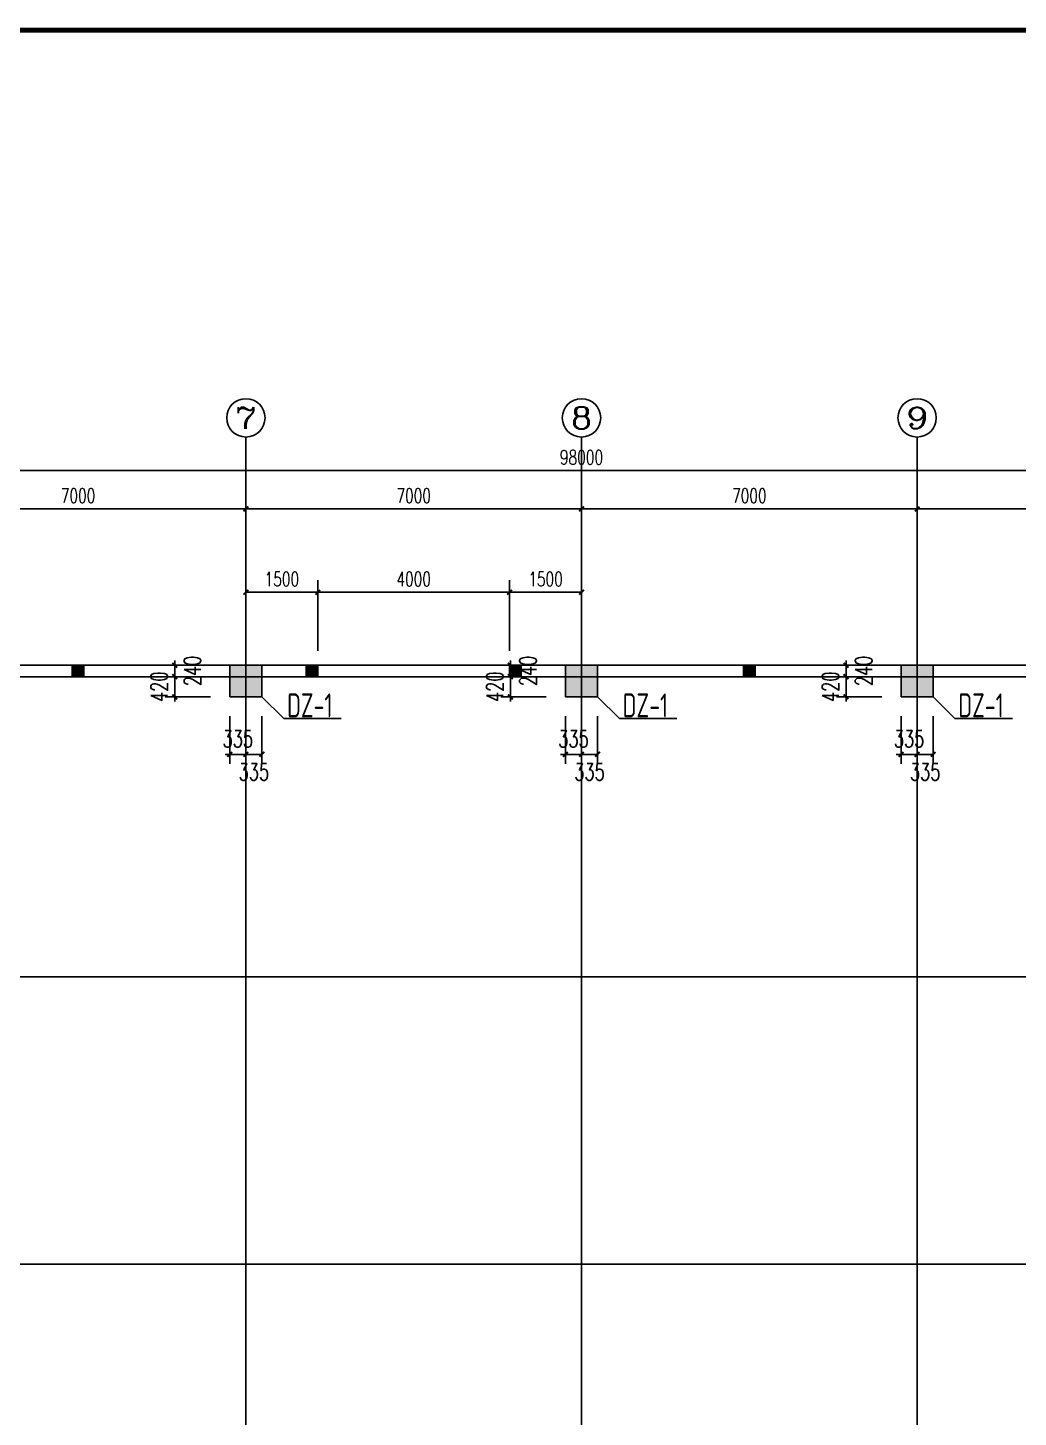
# Model space of a CAD drawing. Extents: x -17471 to 313636, y -71590 to 757901.
# Drawn here: x 237158 to 257814, y 172643 to 201630 of the extents above; entities that cross this region are included whole.
import ezdxf
from ezdxf.enums import TextEntityAlignment as Align

# ---------------------------------------------------------------- set-up
doc = ezdxf.new("R2010")
doc.units = 0
doc.header["$LTSCALE"] = 1000
doc.header["$MEASUREMENT"] = 0
for name, color, linetype in [('10', 7, 'Continuous'), ('AXIS', 3, 'Continuous'), ('AXIS_TEXT', 7, 'Continuous'), ('DOTE', 1, 'Continuous'), ('PUB_DIM', 3, 'Continuous'), ('PUB_TITLE', 4, 'Continuous'), ('基础梁', 4, 'Continuous')]:
    doc.layers.add(name, color=color, linetype=linetype)
doc.layers.add('TEXT', color=7, linetype='Continuous', lineweight=13)
doc.styles.add('_TCH_AXIS', font='COMPLEX', dxfattribs={"bigfont": 'GBCBIG'})
doc.styles.add('_TCH_DIM_T3', font='SIMPLEX', dxfattribs={"width": 0.705882, "bigfont": 'GBCBIG'})
doc.styles.add('COMPLEX', font='COMPLEX')
doc.styles.add('TSSD_REIN', font='Tssdeng.shx', dxfattribs={"width": 0.7, "bigfont": 'hztxt.shx'})
doc.dimstyles.new('_TCH_ARCH&&100', dxfattribs={"dimtxt": 297.5, "dimasz": 100, "dimexe": 250, "dimexo": 300, "dimgap": 126.25, "dimtad": 1, "dimdec": 0, "dimzin": 0, "dimdsep": 46, "dimtxsty": '_TCH_DIM_T3', "dimblk": 'ARCHTICK', "dimcen": 0.09, "dimclrt": 7, "dimazin": 2, "dimtfac": 1, "dimtdec": 0, "dimtix": 1, "dimtmove": 2, "dimatfit": 3, "dimfxl": 0, "dimtolj": 1, "dimtzin": 0, "dimarcsym": 0})
doc.dimstyles.new('_TCH_ARCH&&150', dxfattribs={"dimtxt": 446.25, "dimasz": 150, "dimexe": 375, "dimexo": 450, "dimgap": 189.375, "dimtad": 1, "dimdec": 0, "dimzin": 0, "dimdsep": 46, "dimtxsty": '_TCH_DIM_T3', "dimblk": 'ARCHTICK', "dimcen": 0.09, "dimclrt": 7, "dimazin": 2, "dimtfac": 1, "dimtdec": 0, "dimtix": 1, "dimtmove": 2, "dimatfit": 3, "dimfxl": 0, "dimtolj": 1, "dimtzin": 0, "dimarcsym": 0})

# ---------------------------------------------------------------- blocks, each defined once
blk = doc.blocks.new('_ArchTick')
at = {"color": 0, "linetype": 'ByBlock', "const_width": 0.4}
blk.add_lwpolyline([(-0.5, -0.5), (0.5, 0.5)], dxfattribs=at)
blk = doc.blocks.new('*D261')
at = {"layer": 'Defpoints', "color": 0, "transparency": 16777216}
for p in [(241706, 187672), (242041, 187672), (242041, 186472)]:
    blk.add_point(p, dxfattribs=at)
at = {"layer": 'PUB_DIM', "color": 0, "lineweight": -2, "transparency": 16777216}
for p, q in [((241706, 187272), (241706, 186272)), ((242041, 187272), (242041, 186272)), ((241706, 186472), (242041, 186472))]:
    blk.add_line(p, q, dxfattribs=at)
at = {"layer": 'PUB_DIM', "color": 0, "lineweight": -2, "transparency": 16777216, "xscale": 100, "yscale": 100, "zscale": 100, "rotation": 180}
blk.add_blockref('_ArchTick', (241706, 186472), dxfattribs=at)
at = {"layer": 'PUB_DIM', "color": 0, "lineweight": -2, "transparency": 16777216, "xscale": 100, "yscale": 100, "zscale": 100}
blk.add_blockref('_ArchTick', (242041, 186472), dxfattribs=at)
at = {"layer": 'PUB_DIM', "color": 7, "transparency": 16777216, "insert": (241874, 186104), "char_height": 350, "attachment_point": 5, "style": '_TCH_DIM_T3'}
blk.add_mtext('\\A1;335', dxfattribs=at)
blk = doc.blocks.new('*D262')
at = {"layer": 'Defpoints', "color": 0, "transparency": 16777216}
for p in [(241371, 187672), (241706, 187672), (241706, 186472)]:
    blk.add_point(p, dxfattribs=at)
at = {"layer": 'PUB_DIM', "color": 0, "lineweight": -2, "transparency": 16777216}
for p, q in [((241371, 187272), (241371, 186272)), ((241706, 187272), (241706, 186272)), ((241371, 186472), (241271, 186472)), ((241371, 186472), (241706, 186472)), ((241706, 186472), (241806, 186472))]:
    blk.add_line(p, q, dxfattribs=at)
at = {"layer": 'PUB_DIM', "color": 0, "lineweight": -2, "transparency": 16777216, "xscale": 100, "yscale": 100, "zscale": 100}
blk.add_blockref('_ArchTick', (241371, 186472), dxfattribs=at)
at = {"layer": 'PUB_DIM', "color": 0, "lineweight": -2, "transparency": 16777216, "xscale": 100, "yscale": 100, "zscale": 100, "rotation": 180}
blk.add_blockref('_ArchTick', (241706, 186472), dxfattribs=at)
at = {"layer": 'PUB_DIM', "color": 7, "transparency": 16777216, "insert": (241539, 186797), "char_height": 350, "attachment_point": 5, "style": '_TCH_DIM_T3'}
blk.add_mtext('\\A1;335', dxfattribs=at)
blk = doc.blocks.new('*D259')
at = {"layer": 'Defpoints', "color": 0, "transparency": 16777216}
for p in [(241371, 188332), (240223, 188092), (241371, 188092)]:
    blk.add_point(p, dxfattribs=at)
at = {"layer": 'PUB_DIM', "color": 0, "lineweight": -2, "transparency": 16777216}
for p, q in [((240223, 188332), (240223, 188432)), ((240971, 188332), (240023, 188332)), ((240223, 188332), (240223, 188092)), ((240971, 188092), (240023, 188092)), ((240223, 188092), (240223, 187992))]:
    blk.add_line(p, q, dxfattribs=at)
at = {"layer": 'PUB_DIM', "color": 0, "lineweight": -2, "transparency": 16777216, "xscale": 100, "yscale": 100, "zscale": 100}
for p, rotation in [((240223, 188332), 270), ((240223, 188092), 90)]:
    blk.add_blockref('_ArchTick', p, dxfattribs=dict(at, rotation=rotation))
at = {"layer": 'PUB_DIM', "color": 7, "transparency": 16777216, "insert": (240591, 188212), "char_height": 350, "attachment_point": 5, "rotation": 90, "style": '_TCH_DIM_T3'}
blk.add_mtext('\\A1;240', dxfattribs=at)
blk = doc.blocks.new('*D260')
at = {"layer": 'Defpoints', "color": 0, "transparency": 16777216}
for p in [(241371, 188092), (240223, 187672), (241371, 187672)]:
    blk.add_point(p, dxfattribs=at)
at = {"layer": 'PUB_DIM', "color": 0, "lineweight": -2, "transparency": 16777216}
for p, q in [((240223, 188092), (240223, 188192)), ((240971, 188092), (240023, 188092)), ((240223, 188092), (240223, 187672)), ((240971, 187672), (240023, 187672)), ((240223, 187672), (240223, 187572))]:
    blk.add_line(p, q, dxfattribs=at)
at = {"layer": 'PUB_DIM', "color": 0, "lineweight": -2, "transparency": 16777216, "xscale": 100, "yscale": 100, "zscale": 100}
for p, rotation in [((240223, 188092), 270), ((240223, 187672), 90)]:
    blk.add_blockref('_ArchTick', p, dxfattribs=dict(at, rotation=rotation))
at = {"layer": 'PUB_DIM', "color": 7, "transparency": 16777216, "insert": (239898, 187882), "char_height": 350, "attachment_point": 5, "rotation": 90, "style": '_TCH_DIM_T3'}
blk.add_mtext('\\A1;420', dxfattribs=at)
blk = doc.blocks.new('*D265')
at = {"layer": 'Defpoints', "color": 0, "transparency": 16777216}
for p in [(248706, 187672), (249041, 187672), (249041, 186472)]:
    blk.add_point(p, dxfattribs=at)
at = {"layer": 'PUB_DIM', "color": 0, "lineweight": -2, "transparency": 16777216}
for p, q in [((248706, 187272), (248706, 186272)), ((249041, 187272), (249041, 186272)), ((248706, 186472), (249041, 186472))]:
    blk.add_line(p, q, dxfattribs=at)
at = {"layer": 'PUB_DIM', "color": 0, "lineweight": -2, "transparency": 16777216, "xscale": 100, "yscale": 100, "zscale": 100, "rotation": 180}
blk.add_blockref('_ArchTick', (248706, 186472), dxfattribs=at)
at = {"layer": 'PUB_DIM', "color": 0, "lineweight": -2, "transparency": 16777216, "xscale": 100, "yscale": 100, "zscale": 100}
blk.add_blockref('_ArchTick', (249041, 186472), dxfattribs=at)
at = {"layer": 'PUB_DIM', "color": 7, "transparency": 16777216, "insert": (248874, 186104), "char_height": 350, "attachment_point": 5, "style": '_TCH_DIM_T3'}
blk.add_mtext('\\A1;335', dxfattribs=at)
blk = doc.blocks.new('*D266')
at = {"layer": 'Defpoints', "color": 0, "transparency": 16777216}
for p in [(248371, 187672), (248706, 187672), (248706, 186472)]:
    blk.add_point(p, dxfattribs=at)
at = {"layer": 'PUB_DIM', "color": 0, "lineweight": -2, "transparency": 16777216}
for p, q in [((248371, 187272), (248371, 186272)), ((248706, 187272), (248706, 186272)), ((248371, 186472), (248271, 186472)), ((248371, 186472), (248706, 186472)), ((248706, 186472), (248806, 186472))]:
    blk.add_line(p, q, dxfattribs=at)
at = {"layer": 'PUB_DIM', "color": 0, "lineweight": -2, "transparency": 16777216, "xscale": 100, "yscale": 100, "zscale": 100}
blk.add_blockref('_ArchTick', (248371, 186472), dxfattribs=at)
at = {"layer": 'PUB_DIM', "color": 0, "lineweight": -2, "transparency": 16777216, "xscale": 100, "yscale": 100, "zscale": 100, "rotation": 180}
blk.add_blockref('_ArchTick', (248706, 186472), dxfattribs=at)
at = {"layer": 'PUB_DIM', "color": 7, "transparency": 16777216, "insert": (248539, 186797), "char_height": 350, "attachment_point": 5, "style": '_TCH_DIM_T3'}
blk.add_mtext('\\A1;335', dxfattribs=at)
blk = doc.blocks.new('*D263')
at = {"layer": 'Defpoints', "color": 0, "transparency": 16777216}
for p in [(248371, 188332), (247223, 188092), (248371, 188092)]:
    blk.add_point(p, dxfattribs=at)
at = {"layer": 'PUB_DIM', "color": 0, "lineweight": -2, "transparency": 16777216}
for p, q in [((247223, 188332), (247223, 188432)), ((247971, 188332), (247023, 188332)), ((247223, 188332), (247223, 188092)), ((247971, 188092), (247023, 188092)), ((247223, 188092), (247223, 187992))]:
    blk.add_line(p, q, dxfattribs=at)
at = {"layer": 'PUB_DIM', "color": 0, "lineweight": -2, "transparency": 16777216, "xscale": 100, "yscale": 100, "zscale": 100}
for p, rotation in [((247223, 188332), 270), ((247223, 188092), 90)]:
    blk.add_blockref('_ArchTick', p, dxfattribs=dict(at, rotation=rotation))
at = {"layer": 'PUB_DIM', "color": 7, "transparency": 16777216, "insert": (247591, 188212), "char_height": 350, "attachment_point": 5, "rotation": 90, "style": '_TCH_DIM_T3'}
blk.add_mtext('\\A1;240', dxfattribs=at)
blk = doc.blocks.new('*D264')
at = {"layer": 'Defpoints', "color": 0, "transparency": 16777216}
for p in [(248371, 188092), (247223, 187672), (248371, 187672)]:
    blk.add_point(p, dxfattribs=at)
at = {"layer": 'PUB_DIM', "color": 0, "lineweight": -2, "transparency": 16777216}
for p, q in [((247223, 188092), (247223, 188192)), ((247971, 188092), (247023, 188092)), ((247223, 188092), (247223, 187672)), ((247971, 187672), (247023, 187672)), ((247223, 187672), (247223, 187572))]:
    blk.add_line(p, q, dxfattribs=at)
at = {"layer": 'PUB_DIM', "color": 0, "lineweight": -2, "transparency": 16777216, "xscale": 100, "yscale": 100, "zscale": 100}
for p, rotation in [((247223, 188092), 270), ((247223, 187672), 90)]:
    blk.add_blockref('_ArchTick', p, dxfattribs=dict(at, rotation=rotation))
at = {"layer": 'PUB_DIM', "color": 7, "transparency": 16777216, "insert": (246898, 187882), "char_height": 350, "attachment_point": 5, "rotation": 90, "style": '_TCH_DIM_T3'}
blk.add_mtext('\\A1;420', dxfattribs=at)
blk = doc.blocks.new('*D269')
at = {"layer": 'Defpoints', "color": 0, "transparency": 16777216}
for p in [(255706, 187672), (256041, 187672), (256041, 186472)]:
    blk.add_point(p, dxfattribs=at)
at = {"layer": 'PUB_DIM', "color": 0, "lineweight": -2, "transparency": 16777216}
for p, q in [((255706, 187272), (255706, 186272)), ((256041, 187272), (256041, 186272)), ((255706, 186472), (256041, 186472))]:
    blk.add_line(p, q, dxfattribs=at)
at = {"layer": 'PUB_DIM', "color": 0, "lineweight": -2, "transparency": 16777216, "xscale": 100, "yscale": 100, "zscale": 100, "rotation": 180}
blk.add_blockref('_ArchTick', (255706, 186472), dxfattribs=at)
at = {"layer": 'PUB_DIM', "color": 0, "lineweight": -2, "transparency": 16777216, "xscale": 100, "yscale": 100, "zscale": 100}
blk.add_blockref('_ArchTick', (256041, 186472), dxfattribs=at)
at = {"layer": 'PUB_DIM', "color": 7, "transparency": 16777216, "insert": (255874, 186104), "char_height": 350, "attachment_point": 5, "style": '_TCH_DIM_T3'}
blk.add_mtext('\\A1;335', dxfattribs=at)
blk = doc.blocks.new('*D270')
at = {"layer": 'Defpoints', "color": 0, "transparency": 16777216}
for p in [(255371, 187672), (255706, 187672), (255706, 186472)]:
    blk.add_point(p, dxfattribs=at)
at = {"layer": 'PUB_DIM', "color": 0, "lineweight": -2, "transparency": 16777216}
for p, q in [((255371, 187272), (255371, 186272)), ((255706, 187272), (255706, 186272)), ((255371, 186472), (255271, 186472)), ((255371, 186472), (255706, 186472)), ((255706, 186472), (255806, 186472))]:
    blk.add_line(p, q, dxfattribs=at)
at = {"layer": 'PUB_DIM', "color": 0, "lineweight": -2, "transparency": 16777216, "xscale": 100, "yscale": 100, "zscale": 100}
blk.add_blockref('_ArchTick', (255371, 186472), dxfattribs=at)
at = {"layer": 'PUB_DIM', "color": 0, "lineweight": -2, "transparency": 16777216, "xscale": 100, "yscale": 100, "zscale": 100, "rotation": 180}
blk.add_blockref('_ArchTick', (255706, 186472), dxfattribs=at)
at = {"layer": 'PUB_DIM', "color": 7, "transparency": 16777216, "insert": (255539, 186797), "char_height": 350, "attachment_point": 5, "style": '_TCH_DIM_T3'}
blk.add_mtext('\\A1;335', dxfattribs=at)
blk = doc.blocks.new('*D267')
at = {"layer": 'Defpoints', "color": 0, "transparency": 16777216}
for p in [(255371, 188332), (254223, 188092), (255371, 188092)]:
    blk.add_point(p, dxfattribs=at)
at = {"layer": 'PUB_DIM', "color": 0, "lineweight": -2, "transparency": 16777216}
for p, q in [((254223, 188332), (254223, 188432)), ((254971, 188332), (254023, 188332)), ((254223, 188332), (254223, 188092)), ((254971, 188092), (254023, 188092)), ((254223, 188092), (254223, 187992))]:
    blk.add_line(p, q, dxfattribs=at)
at = {"layer": 'PUB_DIM', "color": 0, "lineweight": -2, "transparency": 16777216, "xscale": 100, "yscale": 100, "zscale": 100}
for p, rotation in [((254223, 188332), 270), ((254223, 188092), 90)]:
    blk.add_blockref('_ArchTick', p, dxfattribs=dict(at, rotation=rotation))
at = {"layer": 'PUB_DIM', "color": 7, "transparency": 16777216, "insert": (254591, 188212), "char_height": 350, "attachment_point": 5, "rotation": 90, "style": '_TCH_DIM_T3'}
blk.add_mtext('\\A1;240', dxfattribs=at)
blk = doc.blocks.new('*D268')
at = {"layer": 'Defpoints', "color": 0, "transparency": 16777216}
for p in [(255371, 188092), (254223, 187672), (255371, 187672)]:
    blk.add_point(p, dxfattribs=at)
at = {"layer": 'PUB_DIM', "color": 0, "lineweight": -2, "transparency": 16777216}
for p, q in [((254223, 188092), (254223, 188192)), ((254971, 188092), (254023, 188092)), ((254223, 188092), (254223, 187672)), ((254971, 187672), (254023, 187672)), ((254223, 187672), (254223, 187572))]:
    blk.add_line(p, q, dxfattribs=at)
at = {"layer": 'PUB_DIM', "color": 0, "lineweight": -2, "transparency": 16777216, "xscale": 100, "yscale": 100, "zscale": 100}
for p, rotation in [((254223, 188092), 270), ((254223, 187672), 90)]:
    blk.add_blockref('_ArchTick', p, dxfattribs=dict(at, rotation=rotation))
at = {"layer": 'PUB_DIM', "color": 7, "transparency": 16777216, "insert": (253898, 187882), "char_height": 350, "attachment_point": 5, "rotation": 90, "style": '_TCH_DIM_T3'}
blk.add_mtext('\\A1;420', dxfattribs=at)
blk = doc.blocks.new('*D1810')
at = {"layer": 'Defpoints', "color": 0, "transparency": 16777216}
for p in [(243206, 189853), (241706, 188332), (243206, 188332)]:
    blk.add_point(p, dxfattribs=at)
at = {"layer": 'PUB_DIM', "color": 0, "lineweight": -2, "transparency": 16777216}
for p, q in [((241706, 188632), (241706, 190103)), ((243206, 188632), (243206, 190103)), ((241706, 189853), (243206, 189853))]:
    blk.add_line(p, q, dxfattribs=at)
at = {"layer": 'PUB_DIM', "color": 0, "lineweight": -2, "transparency": 16777216, "xscale": 100, "yscale": 100, "zscale": 100, "rotation": 180}
blk.add_blockref('_ArchTick', (241706, 189853), dxfattribs=at)
at = {"layer": 'PUB_DIM', "color": 0, "lineweight": -2, "transparency": 16777216, "xscale": 100, "yscale": 100, "zscale": 100}
blk.add_blockref('_ArchTick', (243206, 189853), dxfattribs=at)
at = {"layer": 'PUB_DIM', "color": 7, "transparency": 16777216, "insert": (242456, 190128), "char_height": 297.5, "attachment_point": 5, "style": '_TCH_DIM_T3'}
blk.add_mtext('\\A1;1500', dxfattribs=at)
blk = doc.blocks.new('*D1811')
at = {"layer": 'Defpoints', "color": 0, "transparency": 16777216}
for p in [(247206, 189853), (243206, 188332), (247206, 188332)]:
    blk.add_point(p, dxfattribs=at)
at = {"layer": 'PUB_DIM', "color": 0, "lineweight": -2, "transparency": 16777216}
for p, q in [((243206, 188632), (243206, 190103)), ((247206, 188632), (247206, 190103)), ((243206, 189853), (247206, 189853))]:
    blk.add_line(p, q, dxfattribs=at)
at = {"layer": 'PUB_DIM', "color": 0, "lineweight": -2, "transparency": 16777216, "xscale": 100, "yscale": 100, "zscale": 100, "rotation": 180}
blk.add_blockref('_ArchTick', (243206, 189853), dxfattribs=at)
at = {"layer": 'PUB_DIM', "color": 0, "lineweight": -2, "transparency": 16777216, "xscale": 100, "yscale": 100, "zscale": 100}
blk.add_blockref('_ArchTick', (247206, 189853), dxfattribs=at)
at = {"layer": 'PUB_DIM', "color": 7, "transparency": 16777216, "insert": (245206, 190128), "char_height": 297.5, "attachment_point": 5, "style": '_TCH_DIM_T3'}
blk.add_mtext('\\A1;4000', dxfattribs=at)
blk = doc.blocks.new('*D1812')
at = {"layer": 'Defpoints', "color": 0, "transparency": 16777216}
for p in [(248706, 189853), (247206, 188332), (248706, 188332)]:
    blk.add_point(p, dxfattribs=at)
at = {"layer": 'PUB_DIM', "color": 0, "lineweight": -2, "transparency": 16777216}
for p, q in [((247206, 188632), (247206, 190103)), ((248706, 188632), (248706, 190103)), ((247206, 189853), (248706, 189853))]:
    blk.add_line(p, q, dxfattribs=at)
at = {"layer": 'PUB_DIM', "color": 0, "lineweight": -2, "transparency": 16777216, "xscale": 100, "yscale": 100, "zscale": 100, "rotation": 180}
blk.add_blockref('_ArchTick', (247206, 189853), dxfattribs=at)
at = {"layer": 'PUB_DIM', "color": 0, "lineweight": -2, "transparency": 16777216, "xscale": 100, "yscale": 100, "zscale": 100}
blk.add_blockref('_ArchTick', (248706, 189853), dxfattribs=at)
at = {"layer": 'PUB_DIM', "color": 7, "transparency": 16777216, "insert": (247956, 190128), "char_height": 297.5, "attachment_point": 5, "style": '_TCH_DIM_T3'}
blk.add_mtext('\\A1;1500', dxfattribs=at)
blk = doc.blocks.new('*D1849')
at = {"layer": 'AXIS', "color": 0, "lineweight": -2, "transparency": 16777216}
for p, q in [((234706, 189392), (234706, 191842)), ((241706, 189392), (241706, 191842)), ((234706, 191592), (241706, 191592))]:
    blk.add_line(p, q, dxfattribs=at)
at = {"layer": 'Defpoints', "color": 0, "transparency": 16777216}
for p in [(241706, 191592), (234706, 189092), (241706, 189092)]:
    blk.add_point(p, dxfattribs=at)
at = {"layer": 'AXIS', "color": 0, "lineweight": -2, "transparency": 16777216, "xscale": 100, "yscale": 100, "zscale": 100, "rotation": 180}
blk.add_blockref('_ArchTick', (234706, 191592), dxfattribs=at)
at = {"layer": 'AXIS', "color": 0, "lineweight": -2, "transparency": 16777216, "xscale": 100, "yscale": 100, "zscale": 100}
blk.add_blockref('_ArchTick', (241706, 191592), dxfattribs=at)
at = {"layer": 'AXIS', "color": 7, "transparency": 16777216, "insert": (238206, 191867), "char_height": 297.5, "attachment_point": 5, "style": '_TCH_DIM_T3'}
blk.add_mtext('\\A1;7000', dxfattribs=at)
blk = doc.blocks.new('*D1850')
at = {"layer": 'AXIS', "color": 0, "lineweight": -2, "transparency": 16777216}
for p, q in [((241706, 189392), (241706, 191842)), ((248706, 189392), (248706, 191842)), ((241706, 191592), (248706, 191592))]:
    blk.add_line(p, q, dxfattribs=at)
at = {"layer": 'Defpoints', "color": 0, "transparency": 16777216}
for p in [(248706, 191592), (241706, 189092), (248706, 189092)]:
    blk.add_point(p, dxfattribs=at)
at = {"layer": 'AXIS', "color": 0, "lineweight": -2, "transparency": 16777216, "xscale": 100, "yscale": 100, "zscale": 100, "rotation": 180}
blk.add_blockref('_ArchTick', (241706, 191592), dxfattribs=at)
at = {"layer": 'AXIS', "color": 0, "lineweight": -2, "transparency": 16777216, "xscale": 100, "yscale": 100, "zscale": 100}
blk.add_blockref('_ArchTick', (248706, 191592), dxfattribs=at)
at = {"layer": 'AXIS', "color": 7, "transparency": 16777216, "insert": (245206, 191867), "char_height": 297.5, "attachment_point": 5, "style": '_TCH_DIM_T3'}
blk.add_mtext('\\A1;7000', dxfattribs=at)
blk = doc.blocks.new('*D1851')
at = {"layer": 'AXIS', "color": 0, "lineweight": -2, "transparency": 16777216}
for p, q in [((248706, 189392), (248706, 191842)), ((255706, 189392), (255706, 191842)), ((248706, 191592), (255706, 191592))]:
    blk.add_line(p, q, dxfattribs=at)
at = {"layer": 'Defpoints', "color": 0, "transparency": 16777216}
for p in [(255706, 191592), (248706, 189092), (255706, 189092)]:
    blk.add_point(p, dxfattribs=at)
at = {"layer": 'AXIS', "color": 0, "lineweight": -2, "transparency": 16777216, "xscale": 100, "yscale": 100, "zscale": 100, "rotation": 180}
blk.add_blockref('_ArchTick', (248706, 191592), dxfattribs=at)
at = {"layer": 'AXIS', "color": 0, "lineweight": -2, "transparency": 16777216, "xscale": 100, "yscale": 100, "zscale": 100}
blk.add_blockref('_ArchTick', (255706, 191592), dxfattribs=at)
at = {"layer": 'AXIS', "color": 7, "transparency": 16777216, "insert": (252206, 191867), "char_height": 297.5, "attachment_point": 5, "style": '_TCH_DIM_T3'}
blk.add_mtext('\\A1;7000', dxfattribs=at)
blk = doc.blocks.new('*D1852')
at = {"layer": 'AXIS', "color": 0, "lineweight": -2, "transparency": 16777216}
for p, q in [((255706, 189392), (255706, 191842)), ((262706, 189392), (262706, 191842)), ((255706, 191592), (262706, 191592))]:
    blk.add_line(p, q, dxfattribs=at)
at = {"layer": 'Defpoints', "color": 0, "transparency": 16777216}
for p in [(262706, 191592), (255706, 189092), (262706, 189092)]:
    blk.add_point(p, dxfattribs=at)
at = {"layer": 'AXIS', "color": 0, "lineweight": -2, "transparency": 16777216, "xscale": 100, "yscale": 100, "zscale": 100, "rotation": 180}
blk.add_blockref('_ArchTick', (255706, 191592), dxfattribs=at)
at = {"layer": 'AXIS', "color": 0, "lineweight": -2, "transparency": 16777216, "xscale": 100, "yscale": 100, "zscale": 100}
blk.add_blockref('_ArchTick', (262706, 191592), dxfattribs=at)
at = {"layer": 'AXIS', "color": 7, "transparency": 16777216, "insert": (259206, 191867), "char_height": 297.5, "attachment_point": 5, "style": '_TCH_DIM_T3'}
blk.add_mtext('\\A1;7000', dxfattribs=at)
blk = doc.blocks.new('*D1858')
at = {"layer": 'AXIS', "color": 0, "lineweight": -2, "transparency": 16777216}
for p, q in [((199706, 189392), (199706, 192642)), ((297706, 189392), (297706, 192642)), ((199706, 192392), (297706, 192392))]:
    blk.add_line(p, q, dxfattribs=at)
at = {"layer": 'Defpoints', "color": 0, "transparency": 16777216}
for p in [(297706, 192392), (199706, 189092), (297706, 189092)]:
    blk.add_point(p, dxfattribs=at)
at = {"layer": 'AXIS', "color": 0, "lineweight": -2, "transparency": 16777216, "xscale": 100, "yscale": 100, "zscale": 100, "rotation": 180}
blk.add_blockref('_ArchTick', (199706, 192392), dxfattribs=at)
at = {"layer": 'AXIS', "color": 0, "lineweight": -2, "transparency": 16777216, "xscale": 100, "yscale": 100, "zscale": 100}
blk.add_blockref('_ArchTick', (297706, 192392), dxfattribs=at)
at = {"layer": 'AXIS', "color": 7, "transparency": 16777216, "insert": (248706, 192667), "char_height": 297.5, "attachment_point": 5, "style": '_TCH_DIM_T3'}
blk.add_mtext('\\A1;98000', dxfattribs=at)
blk = doc.blocks.new('_AXISO')
blk.add_circle((0, 0), 0.5)
at = {"layer": 'AXIS_TEXT', "style": 'COMPLEX', "width": 1.041667}
blk.add_attdef('A', text='', height=0.56, dxfattribs=at).set_placement((-0.25, -0.28), (0.25, -0.28), align=Align.FIT)

msp = doc.modelspace()

# ---------------------------------------------------------------- hatches: boundary and pattern name
h = msp.add_hatch(color=256)
h.dxf.hatch_style = 1
h.paths.add_polyline_path([(238086.1, 188092.3), (238326.1, 188092.3), (238326.1, 188332.3), (238086.1, 188332.3)])
h = msp.add_hatch(color=256)
h.dxf.hatch_style = 1
h.paths.add_polyline_path([(241371.1, 187672.3), (242041.1, 187672.3), (242041.1, 188332.3), (241371.1, 188332.3)])
h = msp.add_hatch(color=256)
h.dxf.hatch_style = 1
h.paths.add_polyline_path([(242966.1, 188092.3), (243206.1, 188092.3), (243206.1, 188332.3), (242966.1, 188332.3)])
h = msp.add_hatch(color=256)
h.dxf.hatch_style = 1
h.paths.add_polyline_path([(247446.1, 188092.3), (247206.1, 188092.3), (247206.1, 188332.3), (247446.1, 188332.3)])
h = msp.add_hatch(color=256)
h.dxf.hatch_style = 1
h.paths.add_polyline_path([(248371.1, 187672.3), (249041.1, 187672.3), (249041.1, 188332.3), (248371.1, 188332.3)])
h = msp.add_hatch(color=256)
h.dxf.hatch_style = 1
h.paths.add_polyline_path([(252086.1, 188092.3), (252326.1, 188092.3), (252326.1, 188332.3), (252086.1, 188332.3)])
h = msp.add_hatch(color=256)
h.dxf.hatch_style = 1
h.paths.add_polyline_path([(255371.1, 187672.3), (256041.1, 187672.3), (256041.1, 188332.3), (255371.1, 188332.3)])

# ---------------------------------------------------------------- linework, layer by layer
for points in [[(238086.1, 188092.3), (238326.1, 188092.3), (238326.1, 188332.3), (238086.1, 188332.3)], [(241371.1, 187672.3), (242041.1, 187672.3), (242041.1, 188332.3), (241371.1, 188332.3)], [(242966.1, 188092.3), (243206.1, 188092.3), (243206.1, 188332.3), (242966.1, 188332.3)], [(247446.1, 188092.3), (247206.1, 188092.3), (247206.1, 188332.3), (247446.1, 188332.3)], [(248371.1, 187672.3), (249041.1, 187672.3), (249041.1, 188332.3), (248371.1, 188332.3)], [(252086.1, 188092.3), (252326.1, 188092.3), (252326.1, 188332.3), (252086.1, 188332.3)], [(255371.1, 187672.3), (256041.1, 187672.3), (256041.1, 188332.3), (255371.1, 188332.3)]]:
    msp.add_lwpolyline(points, close=True)
at = {"layer": '10'}
for p, q in [((242041.1, 187672.3), (242495.4, 187218)), ((249041.1, 187672.3), (249495.4, 187218)), ((256041.1, 187672.3), (256495.4, 187218)), ((242495.4, 187218), (243692.4, 187218)), ((249495.4, 187218), (250692.4, 187218)), ((256495.4, 187218), (257692.4, 187218))]:
    msp.add_line(p, q, dxfattribs=at)
at = {"layer": 'AXIS'}
for p, q in [((241706.1, 189092.3), (241706.1, 193092.3)), ((248706.1, 189092.3), (248706.1, 193092.3)), ((255706.1, 189092.3), (255706.1, 193092.3))]:
    msp.add_line(p, q, dxfattribs=at)
at = {"layer": 'DOTE'}
for p, q in [((241706.1, 162572.3), (241706.1, 189092.3)), ((248706.1, 162572.3), (248706.1, 189092.3)), ((255706.1, 162572.3), (255706.1, 189092.3)), ((198706.1, 188092.3), (298706.1, 188092.3)), ((198706.1, 181832.3), (298706.1, 181832.3)), ((198706.1, 175832.3), (298706.1, 175832.3))]:
    msp.add_line(p, q, dxfattribs=at)
at = {"layer": 'PUB_TITLE', "const_width": 100}
msp.add_lwpolyline([(190035.9, 144180.2), (312635.9, 144180.2), (312635.9, 201580.2), (190035.9, 201580.2)], close=True, dxfattribs=at)
at = {"layer": '基础梁'}
for p, q in [((235041.1, 188332.3), (241371.1, 188332.3)), ((242041.1, 188332.3), (248371.1, 188332.3)), ((249041.1, 188332.3), (255371.1, 188332.3)), ((256041.1, 188332.3), (262371.1, 188332.3)), ((235041.1, 188092.3), (241371.1, 188092.3)), ((242041.1, 188092.3), (248371.1, 188092.3)), ((249041.1, 188092.3), (255371.1, 188092.3)), ((256041.1, 188092.3), (262371.1, 188092.3))]:
    msp.add_line(p, q, dxfattribs=at)

# ---------------------------------------------------------------- block references
at = {"layer": 'AXIS'}
ref = msp.add_blockref('_AXISO', (241706.1, 193492.3), dxfattribs=dict(at, xscale=800, yscale=800, zscale=800))
ref.add_attrib('A', '7', dxfattribs={"layer": 'AXIS_TEXT', "height": 452.5, "style": '_TCH_AXIS', "width": 1.5}).set_placement((241479.8, 193266.1), (241932.3, 193266.1), align=Align.FIT)
ref = msp.add_blockref('_AXISO', (248706.1, 193492.3), dxfattribs=dict(at, xscale=800, yscale=800, zscale=800))
ref.add_attrib('A', '8', dxfattribs={"layer": 'AXIS_TEXT', "height": 452.5, "style": '_TCH_AXIS', "width": 1.5}).set_placement((248479.8, 193266.1), (248932.3, 193266.1), align=Align.FIT)
ref = msp.add_blockref('_AXISO', (255706.1, 193492.3), dxfattribs=dict(at, xscale=800, yscale=800, zscale=800))
ref.add_attrib('A', '9', dxfattribs={"layer": 'AXIS_TEXT', "height": 452.5, "style": '_TCH_AXIS', "width": 1.5}).set_placement((255479.8, 193266.1), (255932.3, 193266.1), align=Align.FIT)

# ---------------------------------------------------------------- texts
at = {"layer": 'TEXT', "style": 'TSSD_REIN', "width": 0.7}
for p in [(242566.1, 187243.7), (249566.1, 187243.7), (256566.1, 187243.7)]:
    msp.add_text('DZ-1', height=500, dxfattribs=at).set_placement(p)

# ---------------------------------------------------------------- dimensions: what is measured, and where the dimension line sits
at = {"layer": 'AXIS'}
for p1, p2, distance, picture, middle in [((199706.1, 189092.3), (297706.1, 189092.3), 3300, '*D1858', (248706.1, 192667.3)), ((234706.1, 189092.3), (241706.1, 189092.3), 2500, '*D1849', (238206.1, 191867.3)), ((241706.1, 189092.3), (248706.1, 189092.3), 2500, '*D1850', (245206.1, 191867.3)), ((248706.1, 189092.3), (255706.1, 189092.3), 2500, '*D1851', (252206.1, 191867.3)), ((255706.1, 189092.3), (262706.1, 189092.3), 2500, '*D1852', (259206.1, 191867.3))]:
    dim = msp.add_aligned_dim(p1=p1, p2=p2, distance=distance, dimstyle='_TCH_ARCH&&100', dxfattribs=at)
    dim.commit()
    dim.dimension.update_dxf_attribs({"geometry": picture, "text_midpoint": middle})
at = {"layer": 'PUB_DIM'}
for p1, p2, picture, middle in [((241706.1, 188332.3), (243206.1, 188332.3), '*D1810', (242456.1, 190128.2)), ((243206.1, 188332.3), (247206.1, 188332.3), '*D1811', (245206.1, 190128.2)), ((247206.1, 188332.3), (248706.1, 188332.3), '*D1812', (247956.1, 190128.2))]:
    dim = msp.add_aligned_dim(p1=p1, p2=p2, distance=1520.9, dimstyle='_TCH_ARCH&&100', dxfattribs=at)
    dim.commit()
    dim.dimension.update_dxf_attribs({"geometry": picture, "text_midpoint": middle})
for base, p1, p2, picture, middle in [((240223.1, 188092.3), (241371.1, 188332.3), (241371.1, 188092.3), '*D259', (240591.2, 188212.3)), ((247223.1, 188092.3), (248371.1, 188332.3), (248371.1, 188092.3), '*D263', (247591.2, 188212.3)), ((254223.1, 188092.3), (255371.1, 188332.3), (255371.1, 188092.3), '*D267', (254591.2, 188212.3))]:
    dim = msp.add_linear_dim(base=base, p1=p1, p2=p2, angle=270, dimstyle='_TCH_ARCH&&150', override={"dimtxt": 350, "dimasz": 100, "dimexe": 200, "dimexo": 400, "dimgap": 150}, dxfattribs=at)
    dim.commit()
    dim.dimension.update_dxf_attribs({"geometry": picture, "text_midpoint": middle, "dimtype": 128})
for base, p1, p2, picture, middle in [((240223.1, 187672.3), (241371.1, 188092.3), (241371.1, 187672.3), '*D260', (239898.1, 187882.3)), ((247223.1, 187672.3), (248371.1, 188092.3), (248371.1, 187672.3), '*D264', (246898.1, 187882.3)), ((254223.1, 187672.3), (255371.1, 188092.3), (255371.1, 187672.3), '*D268', (253898.1, 187882.3))]:
    dim = msp.add_linear_dim(base=base, p1=p1, p2=p2, angle=270, dimstyle='_TCH_ARCH&&150', override={"dimtxt": 350, "dimasz": 100, "dimexe": 200, "dimexo": 400, "dimgap": 150}, dxfattribs=at)
    dim.commit()
    dim.dimension.update_dxf_attribs({"geometry": picture, "text_midpoint": middle})
for base, p1, p2, picture, middle in [((241706.1, 186472.3), (241371.1, 187672.3), (241706.1, 187672.3), '*D262', (241538.6, 186797.3)), ((248706.1, 186472.3), (248371.1, 187672.3), (248706.1, 187672.3), '*D266', (248538.6, 186797.3)), ((255706.1, 186472.3), (255371.1, 187672.3), (255706.1, 187672.3), '*D270', (255538.6, 186797.3))]:
    dim = msp.add_linear_dim(base=base, p1=p1, p2=p2, dimstyle='_TCH_ARCH&&150', override={"dimtxt": 350, "dimasz": 100, "dimexe": 200, "dimexo": 400, "dimgap": 150}, dxfattribs=at)
    dim.commit()
    dim.dimension.update_dxf_attribs({"geometry": picture, "text_midpoint": middle})
for base, p1, p2, picture, middle in [((242041.1, 186472.3), (241706.1, 187672.3), (242041.1, 187672.3), '*D261', (241873.6, 186104)), ((249041.1, 186472.3), (248706.1, 187672.3), (249041.1, 187672.3), '*D265', (248873.6, 186104)), ((256041.1, 186472.3), (255706.1, 187672.3), (256041.1, 187672.3), '*D269', (255873.6, 186104))]:
    dim = msp.add_linear_dim(base=base, p1=p1, p2=p2, dimstyle='_TCH_ARCH&&150', override={"dimtxt": 350, "dimasz": 100, "dimexe": 200, "dimexo": 400, "dimgap": 150}, dxfattribs=at)
    dim.commit()
    dim.dimension.update_dxf_attribs({"geometry": picture, "text_midpoint": middle, "dimtype": 128})

doc.saveas('drawing.dxf')
